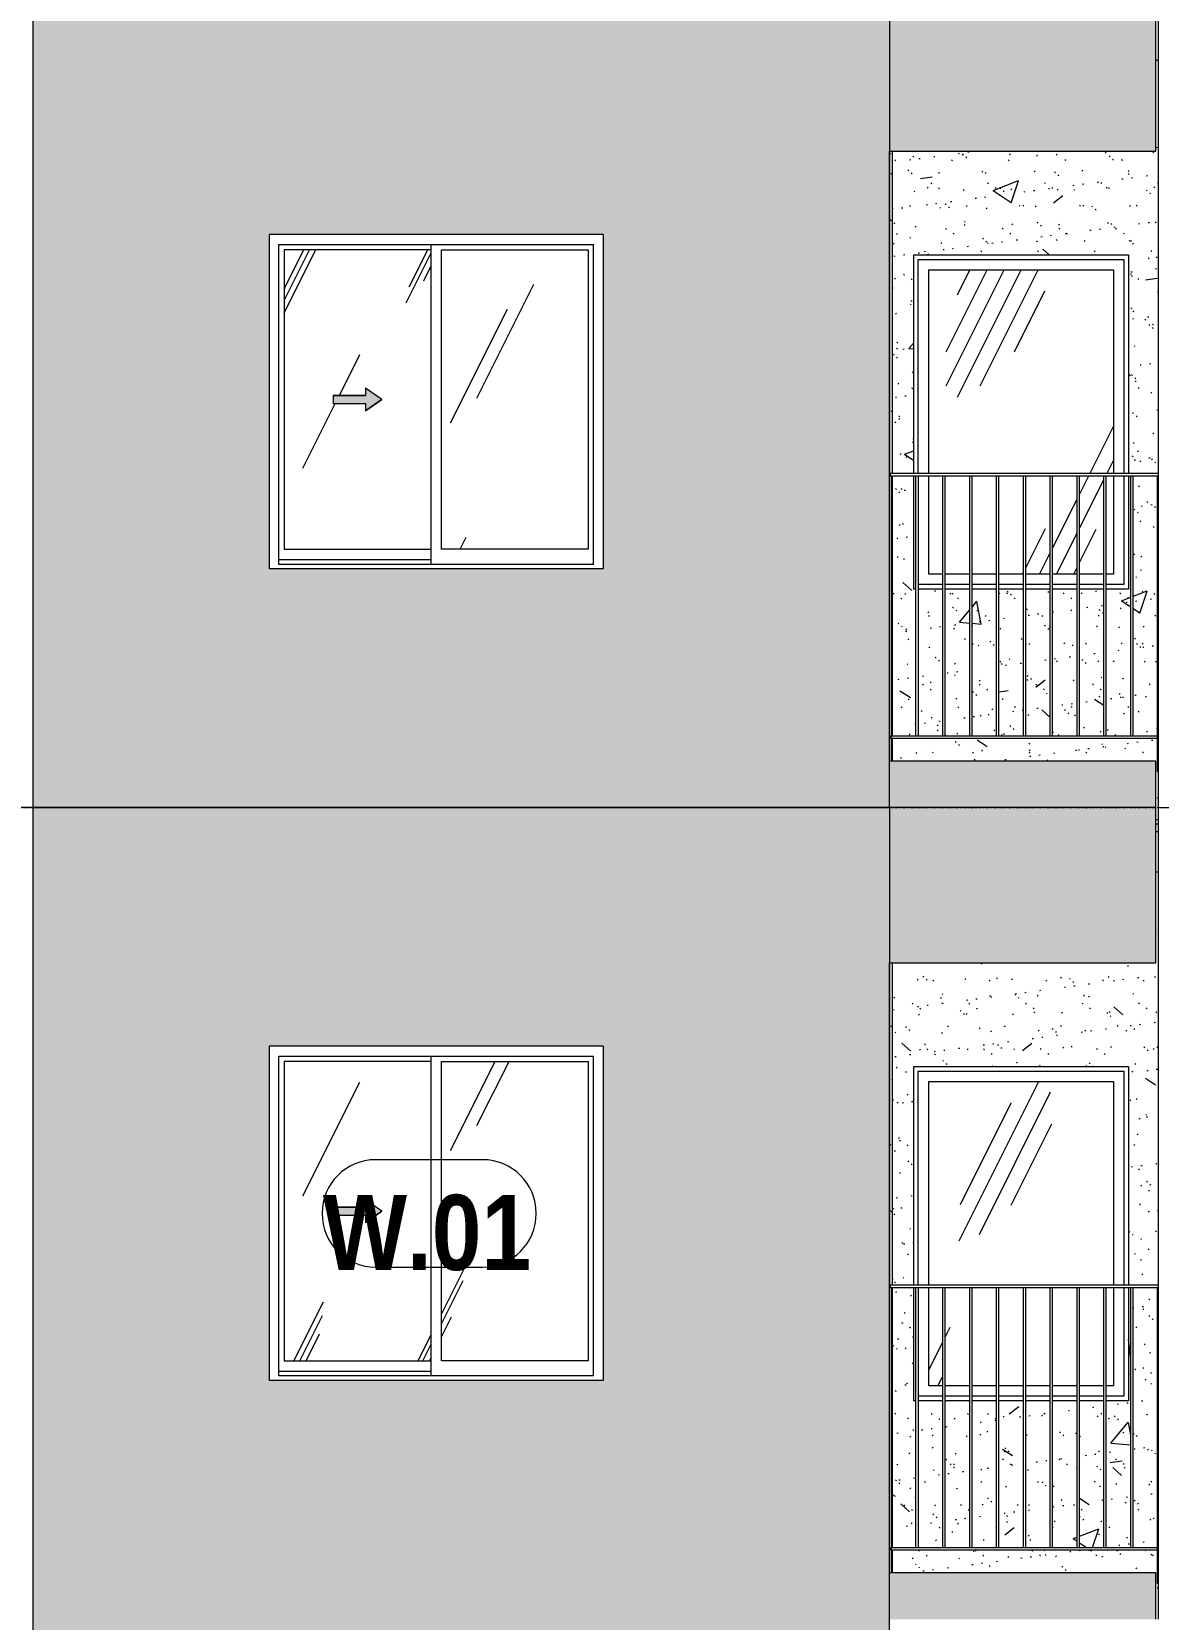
# Model space of a CAD drawing. Header units: millimetres. Extents: x 1240 to 198004, y -7796 to 35300.
# Drawn here: x 65040 to 69762, y 9000 to 15650 of the extents above; entities that cross this region are included whole.
import ezdxf

# ---------------------------------------------------------------- set-up
doc = ezdxf.new("R2010")
doc.units = ezdxf.units.MM
doc.linetypes.add('1 NÉT CALL OUT', pattern=[6, 3, -3])
doc.linetypes.add('Centre', pattern=[31.75, 6.35, -4.7625, 15.875, -4.7625])
for name, color, linetype, lineweight in [('0-1', 7, 'Continuous', 5), ('A-DETL-GENF', 92, 'Continuous', 9), ('A-DETL-GENF-2', 92, '1 NÉT CALL OUT', 9), ('A-FLOR', 192, 'Continuous', 9), ('A-FLOR-2', 7, 'Continuous', 9), ('A-FLOR-HRAL', 11, 'Continuous', 9), ('A-FLOR-HRAL-1', 253, 'Continuous', 9), ('A-FLOR-LEVL-2', 51, 'Centre', 9), ('A-GLAZ', 151, 'Continuous', 9), ('A-GLAZ-1', 7, 'Continuous', 9), ('A-GLAZ-3', 7, '1 NÉT CALL OUT', 9), ('A-GLAZ-IDEN', 152, 'Continuous', 9), ('A-WALL', 113, 'Continuous', 9), ('A-WALL-PATT-2', 9, 'Continuous', 9), ('A-WALL-PATT-4', 111, 'Continuous', 9), ('I-WALL', 2, 'Continuous', 9), ('I-WALL-1', 7, 'Continuous', 9)]:
    doc.layers.add(name, color=color, linetype=linetype, lineweight=lineweight)
doc.styles.add('Arial_B_1', font='arialbd.ttf', dxfattribs={"width": 0.85, "height": 315})
pattern_1 = [(50, (377.7, 0), (1093.104, -95.634), [114.3, -1257.3]), (355, (377.7, 0), (-211.457, 1146.341), [91.44, -1005.84]), (100.451, (468.8, -8), (881.656, 1050.7), [97.14, -1068.54]), (46.184, (377.7, 304.8), (1626.475, -252.257), [171.45, -1885.95]), (96.636, (513.3, 283.8), (1424.416, 1484.565), [145.71, -1602.81]), (351.184, (377.7, 304.8), (1424.43, 1484.55), [137.16, -1508.76]), (21, (530.1, 228.6), (909.686, -613.591), [114.3, -1257.3]), (326, (530.1, 228.6), (370.812, 1105.129), [91.44, -1005.84]), (71.451, (606, 177.5), (1280.503, 491.528), [97.14, -1068.54]), (37.5, (377.74, 0), (18.5313, 507.3303), [50.292, -943.356, 50.292, -970.788, -1009.65]), (37.5, (377.74, 0), (18.5313, 507.3303), [-2014.728, 50.292, -959.358]), (7.5, (377.74, 0), (400.9178, 601.0836), [50.292, -531.876, 50.292, -920.496, -384.81]), (7.5, (377.74, 0), (400.9178, 601.0836), [-1552.956, 50.292, -334.518]), (327.5, (37.9, 0), (813.5452, -34.3737), [50.292, -330.708, 50.292, -1138.428, -1577.34]), (327.5, (37.9, 0), (813.5452, -34.3737), [-1569.72, 50.292, -1527.048]), (317.5, (-114.5, 0), (888.7755, 152.56), [50.292, -445.008, 50.292, -739.14, -1120.14]), (317.5, (-114.5, 0), (888.7755, 152.56), [-1284.732, 50.292, -1069.848])]
pattern_2 = [(37.5, (377.74, 0), (-4.79953, 146.8239), [5.029, -110.795, 5.029, -124.511, -123.825]), (37.5, (377.74, 0), (-4.79953, 146.8239), [-245.364, 5.029, -118.796]), (7.5, (377.74, 0), (134.85743, 215.0472), [5.029, -57.455, 5.029, -99.365, -40.005]), (7.5, (377.74, 0), (134.85743, 215.0472), [-166.878, 5.029, -34.976]), (327.5, (284.02, 0), (237.29776, 0.4316), [5.029, -33.071, 5.029, -132.131, -179.07]), (327.5, (284.02, 0), (237.29776, 0.4316), [-175.26, 5.029, -174.041]), (317.5, (284.02, 0), (229.06706, 66.8792), [5.029, -14.021, 5.029, -84.887, -102.87]), (317.5, (284.02, 0), (229.06706, 66.8792), [-108.966, 5.029, -97.841])]
pattern_3 = [(63.435, (568.2, 95.2), (-766.75, 2300.242), [952.5, -571.5, 952.5, -571.5, -1211.71]), (63.435, (568.2, 95.2), (-766.75, 2300.242), [-3048, 381, -830.71]), (63.435, (520.6, 142.9), (-766.75, 2300.242), [762, -952.5, 571.5, -571.5, -1402.21]), (63.435, (520.6, 142.9), (-766.75, 2300.242), [-2857.5, 666.75, -735.46]), (63.435, (520.6, 285.8), (-766.75, 2300.242), [571.5, -1143, 381, -571.5, -1592.71]), (63.435, (520.6, 285.8), (-766.75, 2300.242), [-2667, 857.25, -735.46]), (63.435, (663.5, 142.9), (-766.75, 2300.242), [571.5, -1143, 476.25, -2068.96]), (63.435, (806.4, 285.8), (-766.75, 2300.242), [285.75, -1428.75, 190.5, -2354.71]), (63.435, (568.2, 523.9), (-766.75, 2300.242), [190.5, -1428.75, 190.5, -762, -1687.96]), (63.435, (568.2, 523.9), (-766.75, 2300.242), [-2571.75, 476.25, -1211.71]), (63.435, (1425.5, 381), (-766.75, 2300.242), [952.5, -1428.75, 1143, -754.51]), (63.435, (1425.5, 238.1), (-766.75, 2300.242), [1333.5, -952.5, 1428.75, -564.01]), (63.435, (1520.7, 285.8), (-766.75, 2300.242), [1524, -762, 1143, -830.71]), (63.435, (1663.6, 428.6), (-766.75, 2300.242), [952.5, -1333.5, 762, -1211.71]), (63.435, (1520.7, 714.4), (-766.75, 2300.242), [476.25, -1905, 571.5, -1306.96]), (63.435, (1806.5, 571.5), (-766.75, 2300.242), [381, -1905, 381, -1592.71])]
pattern_4 = [(63.435, (2168, 104.33), (-0.0014, 1524.001), [532.463, -2875.304]), (63.435, (644, 104.33), (-0.0014, 1524.001), [532.463, -2875.304]), (63.435, (2897.55, 398.8), (-0.0014, 1524.001), [532.463, -2875.304]), (63.435, (1373.55, 398.8), (-0.0014, 1524.001), [532.463, -2875.304]), (63.435, (2787.1, 294.83), (-0.0014, 1524.001), [532.463, -2875.304]), (63.435, (1263.1, 294.83), (-0.0014, 1524.001), [532.463, -2875.304]), (63.435, (2674.6, 890.1), (-0.0014, 1524.001), [258.802, -3148.965]), (63.435, (1150.6, 890.1), (-0.0014, 1524.001), [258.802, -3148.965]), (63.435, (2600.96, 797.95), (-0.0014, 1524.001), [532.463, -2875.304]), (63.435, (1076.96, 797.95), (-0.0014, 1524.001), [532.463, -2875.304]), (63.435, (2613.95, 864.1), (-0.0014, 1524.001), [532.463, -2875.304]), (63.435, (1089.95, 864.1), (-0.0014, 1524.001), [532.463, -2875.304]), (63.435, (1999.1, 573.94), (-0.0014, 1524.001), [532.463, -2875.304]), (63.435, (475.1, 573.94), (-0.0014, 1524.001), [532.463, -2875.304]), (63.435, (2012.1, 651.9), (-0.0014, 1524.001), [532.463, -2875.304]), (63.435, (488.1, 651.9), (-0.0014, 1524.001), [532.463, -2875.304]), (63.435, (2015.6, 708.1), (-0.0014, 1524.001), [532.463, -2875.304]), (63.435, (491.6, 708.1), (-0.0014, 1524.001), [532.463, -2875.304])]

# ---------------------------------------------------------------- blocks, each defined once
blk = doc.blocks.new('NCV_TKTC_KET CAU_rvt-1-TKCS_MẶT ĐỨNG NỘI KHU 1')
at = {"layer": 'A-FLOR-2'}
for p, q in [((69761.9, 15530), (69751.9, 15530)), ((69751.9, 12300), (69761.9, 12300)), ((69761.9, 12130), (69751.9, 12130))]:
    blk.add_line(p, q, dxfattribs=at)
blk = doc.blocks.new('M_Fixed - 900 x 1400-V153-TKCS_MẶT ĐỨNG NỘI KHU 1')
at = {"layer": 'A-GLAZ'}
h = blk.add_hatch(dxfattribs=at)
h.set_pattern_fill('FP_20', color=256, style=0, pattern_type=2)
h.set_pattern_definition(pattern_3)
h.paths.add_polyline_path([(69574, 13378), (69574, 13790), (69544, 13790), (69544, 13378)])
h.paths.add_polyline_path([(68981.5, 13378), (69084, 13378), (69084, 13790), (68981.5, 13790), (68981.5, 13559.5)])
h.paths.add_polyline_path([(69094, 13378), (69196.5, 13378), (69196.5, 13790), (69094, 13790), (69094, 13672)])
h.paths.add_polyline_path([(69206.5, 13378), (69309, 13378), (69309, 13790), (69206.5, 13790), (69206.5, 13745.5)])
h.paths.add_polyline_path([(68859, 13378), (68859, 13790), (68800, 13790), (68800, 13378)])
h.paths.add_polyline_path([(69319, 13378), (69421.5, 13378), (69421.5, 13790), (69319, 13790), (69319, 13633)])
h.paths.add_polyline_path([(69431.5, 13378), (69534, 13378), (69534, 13790), (69431.5, 13790), (69431.5, 13520.5)])
h.paths.add_polyline_path([(68971.5, 13378), (68971.5, 13790), (68869, 13790), (68869, 13378)])
h.paths.add_polyline_path([(69152, 13800), (69574, 13800.9), (69574, 14652), (68800, 14652), (68800, 13800)])
at = {"layer": 'A-GLAZ-1'}
for p, q in [((68756, 14696), (69618, 14696)), ((68756, 13800.9), (68756, 14696)), ((68800, 14652), (69574, 14652)), ((68800, 13800.9), (68800, 14652)), ((69574, 14652), (69574, 13800.9)), ((69618, 14696), (69618, 13800.9)), ((68800, 13378), (68800, 13790)), ((69574, 13790), (69574, 13378)), ((69618, 13790), (69618, 13334)), ((68859, 13378), (68800, 13378)), ((68971.5, 13378), (68869, 13378)), ((69084, 13378), (68981.5, 13378)), ((69196.5, 13378), (69094, 13378)), ((69309, 13378), (69206.5, 13378)), ((69421.5, 13378), (69319, 13378)), ((69534, 13378), (69431.5, 13378)), ((69574, 13378), (69544, 13378)), ((68859, 13334), (68756.5, 13334)), ((68971.5, 13334), (68869, 13334)), ((69084, 13334), (68981.5, 13334)), ((69196.5, 13334), (69094, 13334)), ((69309, 13334), (69206.5, 13334)), ((69421.5, 13334), (69319, 13334)), ((69534, 13334), (69431.5, 13334)), ((69618, 13334), (69544, 13334))]:
    blk.add_line(p, q, dxfattribs=at)
blk = doc.blocks.new('Railing - 10mm-901206-TKCS_MẶT ĐỨNG NỘI KHU 1')
at = {"layer": 'A-FLOR-HRAL-1'}
for p, q in [((68746.5, 5900), (68746.5, 6990)), ((68756.5, 5900), (68756.5, 6990))]:
    blk.add_line(p, q, dxfattribs=at)
blk = doc.blocks.new('Railing - 50 x 10mm-901205-TKCS_MẶT ĐỨNG NỘI KHU 1')
at = {"layer": 'A-FLOR-HRAL-1'}
for p in [(68634.9, 6990), (68644, 5794)]:
    blk.add_line(p, (68644, 6990), dxfattribs=at)
blk = doc.blocks.new('Railing - 50 x 10mm-V10-TKCS_MẶT ĐỨNG NỘI KHU 1')
at = {"layer": 'A-FLOR-HRAL-1'}
for p, q in [((69759, 6990), (69761.9, 6990)), ((69759, 5750), (69759, 6990)), ((69761.9, 5750), (69759, 5750))]:
    blk.add_line(p, q, dxfattribs=at)
blk = doc.blocks.new('Railing - Railing-V155-TKCS_MẶT ĐỨNG NỘI KHU 1')
at = {"layer": 'A-FLOR-HRAL-1'}
for p, q in [((68639, 12690), (68639, 12700)), ((68639, 12700), (69761.9, 12700)), ((69761.9, 12690), (68639, 12690))]:
    blk.add_line(p, q, dxfattribs=at)
for name, p in [('Railing - 50 x 10mm-901205-TKCS_MẶT ĐỨNG NỘI KHU 1', (0, 6800)), ('Railing - 10mm-901206-TKCS_MẶT ĐỨNG NỘI KHU 1', (0, 6800)), ('Railing - 10mm-901206-TKCS_MẶT ĐỨNG NỘI KHU 1', (112.5, 6800)), ('Railing - 10mm-901206-TKCS_MẶT ĐỨNG NỘI KHU 1', (225, 6800)), ('Railing - 10mm-901206-TKCS_MẶT ĐỨNG NỘI KHU 1', (337.5, 6800)), ('Railing - 10mm-901206-TKCS_MẶT ĐỨNG NỘI KHU 1', (450, 6800)), ('Railing - 10mm-901206-TKCS_MẶT ĐỨNG NỘI KHU 1', (562.5, 6800)), ('Railing - 10mm-901206-TKCS_MẶT ĐỨNG NỘI KHU 1', (675, 6800)), ('Railing - 10mm-901206-TKCS_MẶT ĐỨNG NỘI KHU 1', (787.5, 6800)), ('Railing - 10mm-901206-TKCS_MẶT ĐỨNG NỘI KHU 1', (900, 6800)), ('Railing - 50 x 10mm-V10-TKCS_MẶT ĐỨNG NỘI KHU 1', (0, 6800))]:
    blk.add_blockref(name, p)
blk = doc.blocks.new('Top Rail Type - Top Rail_Internal_-883274-TKCS_MẶT ĐỨNG NỘI KHU 1')
at = {"layer": 'A-FLOR-HRAL-1'}
for p, q in [((68639, 6990), (68639, 7000)), ((69761.9, 7000), (68639, 7000)), ((68639, 6990), (69761.9, 6990))]:
    blk.add_line(p, q, dxfattribs=at)
blk = doc.blocks.new('NCV_TKTC_TANG 3 - 4_rvt-1-TKCS_MẶT ĐỨNG NỘI KHU 1')
at = {"layer": 'A-WALL-PATT-2'}
h = blk.add_hatch(dxfattribs=at)
h.set_pattern_fill('FP_5', color=256, style=0, pattern_type=2)
h.set_pattern_definition(pattern_1)
h.paths.add_polyline_path([(69761.9, 12350), (69761.9, 12550), (69759, 12550), (69759, 12690), (68646.9, 12690), (68646.9, 12594), (69751.9, 12594), (69751.9, 12350)])
h.paths.add_polyline_path([(69309, 12700), (69309, 13315), (69206.5, 13315), (69206.5, 12700)])
h.paths.add_polyline_path([(69196.5, 12700), (69196.5, 13315), (69094, 13315), (69094, 12700)])
h.paths.add_polyline_path([(69084, 12700), (69084, 13315), (68981.5, 13315), (68981.5, 12700)])
h.paths.add_polyline_path([(69319, 12700), (69421.5, 12700), (69421.5, 13315), (69319, 13315), (69319, 12799.7)])
h.paths.add_polyline_path([(69663.4, 12700), (69759, 12700), (69759, 13790), (69656.5, 13790), (69656.5, 12700)])
h.paths.add_polyline_path([(68971.5, 12700), (68971.5, 13315), (68869, 13315), (68869, 12700)])
h.paths.add_polyline_path([(68859, 12700), (68859, 13315), (68756.5, 13315), (68756.5, 12700)])
h.paths.add_polyline_path([(68746.5, 12700), (68746.5, 13315), (68737, 13315), (68737, 13790), (68646.9, 13790), (68646.9, 12700)])
h.paths.add_polyline_path([(69431.5, 12700), (69534, 12700), (69534, 13315), (69431.5, 13315), (69431.5, 12700.1)])
h.paths.add_polyline_path([(69646.5, 12700), (69646.5, 13790), (69637, 13790), (69637, 13315), (69544, 13315), (69544, 12700)])
h.paths.add_polyline_path([(68634.9, 13790), (68636.9, 13790), (68636.9, 15150), (68634.9, 15150), (68634.9, 13800.9)])
h.paths.add_polyline_path([(69677.3, 13800), (69761.9, 13800.9), (69761.9, 15530), (69751.9, 15530), (69751.9, 15150), (68646.9, 15150), (68646.9, 13800), (68737, 13800.9), (68737, 14715), (69637, 14715), (69637, 13800), (69663.4, 13800)])
h = blk.add_hatch(dxfattribs=at)
h.set_pattern_fill('FP_4', color=256, style=0, pattern_type=2)
h.set_pattern_definition(pattern_2)
h.paths.add_polyline_path([(69761.9, 12350), (69761.9, 12550), (69759, 12550), (69759, 12690), (68646.9, 12690), (68646.9, 12594), (69751.9, 12594), (69751.9, 12350)])
h.paths.add_polyline_path([(69309, 12700), (69309, 13315), (69206.5, 13315), (69206.5, 12700)])
h.paths.add_polyline_path([(69196.5, 12700), (69196.5, 13315), (69094, 13315), (69094, 12700)])
h.paths.add_polyline_path([(69084, 12700), (69084, 13315), (68981.5, 13315), (68981.5, 12700)])
h.paths.add_polyline_path([(69319, 12700), (69421.5, 12700), (69421.5, 13315), (69319, 13315), (69319, 12799.7)])
h.paths.add_polyline_path([(69663.4, 12700), (69759, 12700), (69759, 13790), (69656.5, 13790), (69656.5, 12700)])
h.paths.add_polyline_path([(68971.5, 12700), (68971.5, 13315), (68869, 13315), (68869, 12700)])
h.paths.add_polyline_path([(68859, 12700), (68859, 13315), (68756.5, 13315), (68756.5, 12700)])
h.paths.add_polyline_path([(68746.5, 12700), (68746.5, 13315), (68737, 13315), (68737, 13790), (68646.9, 13790), (68646.9, 12700)])
h.paths.add_polyline_path([(69431.5, 12700), (69534, 12700), (69534, 13315), (69431.5, 13315), (69431.5, 12700.1)])
h.paths.add_polyline_path([(69646.5, 12700), (69646.5, 13790), (69637, 13790), (69637, 13315), (69544, 13315), (69544, 12700)])
h.paths.add_polyline_path([(68634.9, 13790), (68636.9, 13790), (68636.9, 15150), (68634.9, 15150), (68634.9, 13800.9)])
h.paths.add_polyline_path([(69677.3, 13800), (69761.9, 13800.9), (69761.9, 15530), (69751.9, 15530), (69751.9, 15150), (68646.9, 15150), (68646.9, 13800), (68737, 13800.9), (68737, 14715), (69637, 14715), (69637, 13800), (69663.4, 13800)])
h = blk.add_hatch(dxfattribs=at)
h.set_pattern_fill('FP_5', color=256, style=0, pattern_type=2)
h.set_pattern_definition(pattern_1)
h.paths.add_polyline_path([(68644, 12594), (68646.9, 12594), (68646.5, 12690), (68644, 12690)])
h.paths.add_polyline_path([(68644, 12700), (68646.9, 12700), (68646.9, 13790), (68644, 13790), (68644, 13449.7)])
h.paths.add_polyline_path([(68639, 13790), (68639, 13800), (68646.9, 13800.9), (68646.9, 15150), (68636.9, 15150), (68636.9, 13790)])
h = blk.add_hatch(dxfattribs=at)
h.set_pattern_fill('FP_4', color=256, style=0, pattern_type=2)
h.set_pattern_definition(pattern_2)
h.paths.add_polyline_path([(68644, 12594), (68646.9, 12594), (68646.5, 12690), (68644, 12690)])
h.paths.add_polyline_path([(68644, 12700), (68646.9, 12700), (68646.9, 13790), (68644, 13790), (68644, 13449.7)])
h.paths.add_polyline_path([(68639, 13790), (68639, 13800), (68646.9, 13800.9), (68646.9, 15150), (68636.9, 15150), (68636.9, 13790)])
at = {"layer": 'I-WALL-1'}
for p, q in [((68636.9, 13790), (68636.9, 15150)), ((68646.9, 15150), (68646.9, 13800.9)), ((68737, 13800.9), (68737, 14715)), ((68737, 14715), (69637, 14715)), ((69637, 14715), (69637, 13800.9)), ((68646.9, 13790), (68646.9, 12700)), ((68737, 13315), (68737, 13790)), ((69637, 13790), (69637, 13315)), ((68746.5, 13315), (68737, 13315)), ((68859, 13315), (68756.5, 13315)), ((68971.5, 13315), (68869, 13315)), ((69084, 13315), (68981.5, 13315)), ((69196.5, 13315), (69094, 13315)), ((69309, 13315), (69206.5, 13315)), ((69421.5, 13315), (69319, 13315)), ((69534, 13315), (69431.5, 13315)), ((69637, 13315), (69544, 13315)), ((68646.9, 12690), (68646.9, 12594)), ((69751.9, 12350), (69761.9, 12350))]:
    blk.add_line(p, q, dxfattribs=at)
at = {"layer": 'A-FLOR-HRAL'}
for name, p in [('Railing - Railing-V155-TKCS_MẶT ĐỨNG NỘI KHU 1', (0, 0)), ('Top Rail Type - Top Rail_Internal_-883274-TKCS_MẶT ĐỨNG NỘI KHU 1', (0, 6800))]:
    blk.add_blockref(name, p, dxfattribs=at)
at = {"layer": 'A-GLAZ'}
blk.add_blockref('M_Fixed - 900 x 1400-V153-TKCS_MẶT ĐỨNG NỘI KHU 1', (0, 0), dxfattribs=at)
blk = doc.blocks.new('M_Fixed - 900 x 1400-V197-TKCS_MẶT ĐỨNG NỘI KHU 1')
at = {"layer": 'A-GLAZ'}
h = blk.add_hatch(dxfattribs=at)
h.set_pattern_fill('FP_20', color=256, style=0, pattern_type=2)
h.set_pattern_definition(pattern_3)
h.paths.add_polyline_path([(68859, 9978), (68859, 10390), (68800, 10390), (68800, 9978)])
h.paths.add_polyline_path([(68869, 9978), (68971.5, 9978), (68971.5, 10390), (68869, 10390), (68869, 10028.3)])
h.paths.add_polyline_path([(68981.5, 9978), (69084, 9978), (69084, 10390), (68981.5, 10390), (68981.5, 10028.3)])
h.paths.add_polyline_path([(69196.5, 9978), (69196.5, 10390), (69094, 10390), (69094, 9978)])
h.paths.add_polyline_path([(69206.5, 9978), (69309, 9978), (69309, 10390), (69206.5, 10390), (69206.5, 10028.3)])
h.paths.add_polyline_path([(69319, 9978), (69421.5, 9978), (69421.5, 10390), (69319, 10390), (69319, 10028.3)])
h.paths.add_polyline_path([(69431.5, 9978), (69534, 9978), (69534, 10390), (69431.5, 10390), (69431.5, 10028.3)])
h.paths.add_polyline_path([(69544, 9978), (69574, 9978), (69574, 10390), (69544, 10390), (69544, 10008)])
h.paths.add_polyline_path([(69222, 10400), (69574, 10400), (69574, 11252), (68800, 11252), (68800, 10400)])
at = {"layer": 'A-GLAZ-1'}
for p, q in [((68756, 11296), (69618, 11296)), ((68756, 10400), (68756, 11296)), ((68800, 11252), (69574, 11252)), ((68800, 10400), (68800, 11252)), ((69574, 11252), (69574, 10400)), ((69618, 11296), (69618, 10400)), ((68800, 9978), (68800, 10390)), ((69574, 10390), (69574, 9978)), ((69618, 10390), (69618, 9934)), ((68859, 9978), (68800, 9978)), ((68971.5, 9978), (68869, 9978)), ((69084, 9978), (68981.5, 9978)), ((69196.5, 9978), (69094, 9978)), ((69309, 9978), (69206.5, 9978)), ((69421.5, 9978), (69319, 9978)), ((69534, 9978), (69431.5, 9978)), ((69574, 9978), (69544, 9978)), ((68859, 9934), (68756.5, 9934)), ((68971.5, 9934), (68869, 9934)), ((69084, 9934), (68981.5, 9934)), ((69196.5, 9934), (69094, 9934)), ((69309, 9934), (69206.5, 9934)), ((69421.5, 9934), (69319, 9934)), ((69534, 9934), (69431.5, 9934)), ((69618, 9934), (69544, 9934))]:
    blk.add_line(p, q, dxfattribs=at)
blk = doc.blocks.new('NCV_TKTC_TANG 3 - 4_rvt-2-TKCS_MẶT ĐỨNG NỘI KHU 1')
at = {"layer": 'A-WALL-PATT-2'}
h = blk.add_hatch(dxfattribs=at)
h.set_pattern_fill('FP_5', color=256, style=0, pattern_type=2)
h.set_pattern_definition(pattern_1)
h.paths.add_polyline_path([(69751.9, 8950), (69761.9, 8950), (69761.9, 9150), (69759, 9150), (69759, 9290), (68646.9, 9290), (68646.9, 9194), (69751.9, 9194), (69751.9, 8990)])
h.paths.add_polyline_path([(69431.6, 9300), (69534, 9300), (69534, 9915), (69431.5, 9915), (69431.5, 9300)])
h.paths.add_polyline_path([(69309, 9300), (69309, 9915), (69206.5, 9915), (69206.5, 9300)])
h.paths.add_polyline_path([(68994.8, 9300), (69084, 9300), (69084, 9915), (68981.5, 9915), (68981.5, 9300)])
h.paths.add_polyline_path([(69421.5, 9300), (69421.5, 9915), (69319, 9915), (69319, 9300)])
h.paths.add_polyline_path([(69656.5, 9300), (69759, 9300), (69759, 10390), (69656.5, 10390), (69656.5, 9815.8)])
h.paths.add_polyline_path([(68971.5, 9300), (68971.5, 9915), (68869, 9915), (68869, 9300)])
h.paths.add_polyline_path([(69094, 9300), (69196.5, 9300), (69196.5, 9915), (69094, 9915), (69094, 9598.9)])
h.paths.add_polyline_path([(69646.5, 9300), (69646.5, 10390), (69637, 10390), (69637, 9915), (69544, 9915), (69544, 9300)])
h.paths.add_polyline_path([(68859, 9300), (68859, 9915), (68756.5, 9915), (68756.5, 9300)])
h.paths.add_polyline_path([(68746.5, 9300), (68746.5, 9915), (68737, 9915), (68737, 10390), (68646.9, 10390), (68646.9, 9300)])
h.paths.add_polyline_path([(68634.9, 10390), (68636.9, 10390), (68636.9, 11750), (68634.9, 11750), (68634.9, 11285.9)])
h.paths.add_polyline_path([(68737, 10400), (68737, 11315), (69637, 11315), (69637, 10400), (69761.9, 10400), (69761.9, 12130), (69751.9, 12130), (69751.9, 11750), (68646.9, 11750), (68646.9, 10400)])
h = blk.add_hatch(dxfattribs=at)
h.set_pattern_fill('FP_4', color=256, style=0, pattern_type=2)
h.set_pattern_definition(pattern_2)
h.paths.add_polyline_path([(69751.9, 8950), (69761.9, 8950), (69761.9, 9150), (69759, 9150), (69759, 9290), (68646.9, 9290), (68646.9, 9194), (69751.9, 9194), (69751.9, 8990)])
h.paths.add_polyline_path([(69431.6, 9300), (69534, 9300), (69534, 9915), (69431.5, 9915), (69431.5, 9300)])
h.paths.add_polyline_path([(69309, 9300), (69309, 9915), (69206.5, 9915), (69206.5, 9300)])
h.paths.add_polyline_path([(68994.8, 9300), (69084, 9300), (69084, 9915), (68981.5, 9915), (68981.5, 9300)])
h.paths.add_polyline_path([(69421.5, 9300), (69421.5, 9915), (69319, 9915), (69319, 9300)])
h.paths.add_polyline_path([(69656.5, 9300), (69759, 9300), (69759, 10390), (69656.5, 10390), (69656.5, 9815.8)])
h.paths.add_polyline_path([(68971.5, 9300), (68971.5, 9915), (68869, 9915), (68869, 9300)])
h.paths.add_polyline_path([(69094, 9300), (69196.5, 9300), (69196.5, 9915), (69094, 9915), (69094, 9598.9)])
h.paths.add_polyline_path([(69646.5, 9300), (69646.5, 10390), (69637, 10390), (69637, 9915), (69544, 9915), (69544, 9300)])
h.paths.add_polyline_path([(68859, 9300), (68859, 9915), (68756.5, 9915), (68756.5, 9300)])
h.paths.add_polyline_path([(68746.5, 9300), (68746.5, 9915), (68737, 9915), (68737, 10390), (68646.9, 10390), (68646.9, 9300)])
h.paths.add_polyline_path([(68634.9, 10390), (68636.9, 10390), (68636.9, 11750), (68634.9, 11750), (68634.9, 11285.9)])
h.paths.add_polyline_path([(68737, 10400), (68737, 11315), (69637, 11315), (69637, 10400), (69761.9, 10400), (69761.9, 12130), (69751.9, 12130), (69751.9, 11750), (68646.9, 11750), (68646.9, 10400)])
h = blk.add_hatch(dxfattribs=at)
h.set_pattern_fill('FP_5', color=256, style=0, pattern_type=2)
h.set_pattern_definition(pattern_1)
h.paths.add_polyline_path([(68644, 9194), (68646.9, 9194), (68646.5, 9290), (68644, 9290)])
h.paths.add_polyline_path([(68644, 9300), (68646.9, 9300), (68646.9, 10390), (68644, 10390), (68644, 10028.3)])
h.paths.add_polyline_path([(68636.9, 10390), (68639, 10390), (68639, 10400), (68646.9, 10400), (68646.9, 11750), (68636.9, 11750), (68636.9, 11285.9)])
h = blk.add_hatch(dxfattribs=at)
h.set_pattern_fill('FP_4', color=256, style=0, pattern_type=2)
h.set_pattern_definition(pattern_2)
h.paths.add_polyline_path([(68644, 9194), (68646.9, 9194), (68646.5, 9290), (68644, 9290)])
h.paths.add_polyline_path([(68644, 9300), (68646.9, 9300), (68646.9, 10390), (68644, 10390), (68644, 10028.3)])
h.paths.add_polyline_path([(68636.9, 10390), (68639, 10390), (68639, 10400), (68646.9, 10400), (68646.9, 11750), (68636.9, 11750), (68636.9, 11285.9)])
at = {"layer": 'I-WALL-1'}
for p, q in [((68636.9, 10390), (68636.9, 11750)), ((68646.9, 11750), (68646.9, 10400)), ((68737, 10400), (68737, 11315)), ((68737, 11315), (69637, 11315)), ((69637, 11315), (69637, 10400)), ((68646.9, 10390), (68646.9, 9300)), ((68737, 9915), (68737, 10390)), ((69637, 10390), (69637, 9915)), ((68746.5, 9915), (68737, 9915)), ((68859, 9915), (68756.5, 9915)), ((68971.5, 9915), (68869, 9915)), ((69084, 9915), (68981.5, 9915)), ((69196.5, 9915), (69094, 9915)), ((69309, 9915), (69206.5, 9915)), ((69421.5, 9915), (69319, 9915)), ((69534, 9915), (69431.5, 9915)), ((69637, 9915), (69544, 9915)), ((68646.9, 9290), (68646.9, 9194))]:
    blk.add_line(p, q, dxfattribs=at)
at = {"layer": 'A-FLOR-HRAL'}
for name, p in [('Railing - Railing-V155-TKCS_MẶT ĐỨNG NỘI KHU 1', (0, -3400)), ('Top Rail Type - Top Rail_Internal_-883274-TKCS_MẶT ĐỨNG NỘI KHU 1', (0, 3400))]:
    blk.add_blockref(name, p, dxfattribs=at)
at = {"layer": 'A-GLAZ'}
blk.add_blockref('M_Fixed - 900 x 1400-V197-TKCS_MẶT ĐỨNG NỘI KHU 1', (0, 0), dxfattribs=at)
blk = doc.blocks.new('1_FAMILY RVT - W01-WxH 1400x1400xmm-V4-TKCS_MẶT ĐỨNG NỘI KHU 1')
at = {"layer": 'A-DETL-GENF-2'}
blk.add_hatch(color=256, dxfattribs=at).paths.add_polyline_path([(66439.8, 10662.1), (66507.5, 10709.5), (66439.8, 10757), (66439.8, 10726.5), (66304.3, 10726.5), (66304.3, 10692.6), (66439.8, 10692.6)])
at = {"layer": 'A-GLAZ'}
h = blk.add_hatch(dxfattribs=at)
h.set_pattern_fill('FP_2', color=256, style=0, pattern_type=2)
h.set_pattern_definition(pattern_4)
h.paths.add_polyline_path([(66713.1, 10082.6), (66713.1, 11336.5), (66098.8, 11336.5), (66098.8, 10082.6)])
h.paths.add_polyline_path([(66439.8, 10662.1), (66439.8, 10692.6), (66304.3, 10692.6), (66304.3, 10726.5), (66439.8, 10726.5), (66439.8, 10757), (66507.5, 10709.5), (66483.4, 10692.6)])
h = blk.add_hatch(dxfattribs=at)
h.set_pattern_fill('FP_2', color=256, style=0, pattern_type=2)
h.set_pattern_definition(pattern_4)
h.paths.add_polyline_path([(66757.5, 10082.6), (67371.8, 10082.6), (67371.8, 11336.5), (66757.5, 11336.5), (66757.5, 10960.1)])
at = {"layer": 'A-DETL-GENF'}
for p, q in [((66304.3, 10726.5), (66304.3, 10692.6)), ((66304.3, 10726.5), (66439.8, 10726.5)), ((66439.8, 10726.5), (66304.3, 10726.5)), ((66304.3, 10726.5), (66304.3, 10692.6)), ((66439.8, 10757), (66439.8, 10726.5)), ((66507.5, 10709.5), (66439.8, 10757)), ((66507.5, 10709.5), (66439.8, 10757)), ((66439.8, 10757), (66439.8, 10726.5)), ((66507.5, 10709.5), (66439.8, 10662.1)), ((66439.8, 10662.1), (66507.5, 10709.5)), ((66304.3, 10692.6), (66439.8, 10692.6)), ((66304.3, 10692.6), (66439.8, 10692.6)), ((66439.8, 10692.6), (66439.8, 10662.1)), ((66439.8, 10692.6), (66439.8, 10662.1))]:
    blk.add_line(p, q, dxfattribs=at)
at = {"layer": 'A-GLAZ'}
for p, q in [((67435.3, 11400), (66035.3, 11400)), ((66035.3, 11400), (66035.3, 10000)), ((67435.3, 11400), (67435.3, 10000)), ((66076.2, 11359.1), (67394.4, 11359.1)), ((66076.2, 10019), (66076.2, 11359.1)), ((66098.8, 11336.5), (66098.8, 10082.6)), ((66713.1, 11336.5), (66098.8, 11336.5)), ((66713.1, 11359.1), (66713.1, 10019)), ((66757.5, 10082.6), (66757.5, 11336.5)), ((66757.5, 11336.5), (67371.8, 11336.5)), ((67371.8, 11336.5), (67371.8, 10082.6)), ((67394.4, 10019), (67394.4, 11359.1)), ((66098.8, 10082.6), (66713.1, 10082.6)), ((67371.8, 10082.6), (66757.5, 10082.6)), ((67435.3, 10000), (66035.3, 10000)), ((66713.1, 10038.1), (66076.2, 10038.1)), ((66713.1, 10038.1), (66076.2, 10038.1)), ((67394.4, 10019), (66076.2, 10019))]:
    blk.add_line(p, q, dxfattribs=at)
blk = doc.blocks.new('1_FAMILY RVT - W01-WxH 1400x1400xmm-V202-TKCS_MẶT ĐỨNG NỘI KHU 1')
at = {"layer": 'A-DETL-GENF-2'}
blk.add_hatch(color=256, dxfattribs=at).paths.add_polyline_path([(66439.8, 14062.1), (66507.5, 14109.5), (66439.8, 14157), (66439.8, 14126.5), (66304.3, 14126.5), (66304.3, 14092.6), (66439.8, 14092.6)])
at = {"layer": 'A-GLAZ'}
h = blk.add_hatch(dxfattribs=at)
h.set_pattern_fill('FP_2', color=256, style=0, pattern_type=2)
h.set_pattern_definition(pattern_4)
h.paths.add_polyline_path([(66713.1, 13482.6), (66713.1, 14736.5), (66098.8, 14736.5), (66098.8, 13482.6)])
h.paths.add_polyline_path([(66439.8, 14062.1), (66439.8, 14092.6), (66304.3, 14092.6), (66304.3, 14126.5), (66439.8, 14126.5), (66439.8, 14157), (66507.5, 14109.5), (66483.4, 14092.6)])
h = blk.add_hatch(dxfattribs=at)
h.set_pattern_fill('FP_2', color=256, style=0, pattern_type=2)
h.set_pattern_definition(pattern_4)
h.paths.add_polyline_path([(67080.1, 13482.6), (67371.8, 13482.6), (67371.8, 14736.5), (66757.5, 14736.5), (66757.5, 13482.6)])
at = {"layer": 'A-DETL-GENF'}
for p, q in [((66304.3, 14126.5), (66304.3, 14092.6)), ((66304.3, 14126.5), (66439.8, 14126.5)), ((66439.8, 14126.5), (66304.3, 14126.5)), ((66304.3, 14126.5), (66304.3, 14092.6)), ((66439.8, 14157), (66439.8, 14126.5)), ((66507.5, 14109.5), (66439.8, 14157)), ((66507.5, 14109.5), (66439.8, 14157)), ((66439.8, 14157), (66439.8, 14126.5)), ((66507.5, 14109.5), (66439.8, 14062.1)), ((66439.8, 14062.1), (66507.5, 14109.5)), ((66304.3, 14092.6), (66439.8, 14092.6)), ((66304.3, 14092.6), (66439.8, 14092.6)), ((66439.8, 14092.6), (66439.8, 14062.1)), ((66439.8, 14092.6), (66439.8, 14062.1))]:
    blk.add_line(p, q, dxfattribs=at)
at = {"layer": 'A-GLAZ'}
for p, q in [((67435.3, 14800), (66035.3, 14800)), ((66035.3, 14800), (66035.3, 13400)), ((67435.3, 14800), (67435.3, 13400)), ((66076.2, 14759.1), (67394.4, 14759.1)), ((66076.2, 13419), (66076.2, 14759.1)), ((66098.8, 14736.5), (66098.8, 13482.6)), ((66713.1, 14736.5), (66098.8, 14736.5)), ((66713.1, 14759.1), (66713.1, 13419)), ((66757.5, 13482.6), (66757.5, 14736.5)), ((66757.5, 14736.5), (67371.8, 14736.5)), ((67371.8, 14736.5), (67371.8, 13482.6)), ((67394.4, 13419), (67394.4, 14759.1)), ((66713.1, 13438.1), (66076.2, 13438.1)), ((66713.1, 13438.1), (66076.2, 13438.1)), ((66098.8, 13482.6), (66713.1, 13482.6)), ((67371.8, 13482.6), (66757.5, 13482.6)), ((67435.3, 13400), (66035.3, 13400)), ((67394.4, 13419), (66076.2, 13419))]:
    blk.add_line(p, q, dxfattribs=at)
blk = doc.blocks.new('SSA-WINDOW TAG - 10-2062020-TKCS_MẶT ĐỨNG NỘI KHU 1')
at = {"layer": 'A-GLAZ-IDEN'}
for p, q in [((22610.6, 7667.3), (22163, 7667.3)), ((22163, 7217.3), (22610.6, 7217.3))]:
    blk.add_line(p, q, dxfattribs=at)
for centre, start, end in [((22163, 7442.3), 90, 270), ((22610.6, 7442.3), 270, 90)]:
    blk.add_arc(centre, 225, start, end, dxfattribs=at)

msp = doc.modelspace()

# ---------------------------------------------------------------- hatches: boundary and pattern name
at = {"layer": 'A-WALL-PATT-4'}
h = msp.add_hatch(color=256, dxfattribs=at)
h.paths.add_polyline_path([(67435.3, 12400), (68634.9, 12400), (68634.9, 15800), (65045.3, 15800), (65045.3, 12400), (67394.4, 12400)])
h.paths.add_polyline_path([(66076.2, 13400), (66035.3, 13400), (66035.3, 14800), (67435.3, 14800), (67435.3, 13400), (67080.1, 13400)])
for points in [[(68634.9, 15150), (69751.9, 15150), (69751.9, 15800), (68634.9, 15800)], [(69751.9, 12400), (69751.9, 12594), (68634.9, 12594), (68634.9, 12400), (69663.4, 12400)], [(68634.9, 11750), (69751.9, 11750), (69751.9, 12400), (68634.9, 12400)], [(68634.9, 9000), (69751.9, 9000), (69751.9, 9194), (68634.9, 9194)]]:
    msp.add_hatch(color=256, dxfattribs=at).paths.add_polyline_path(points)
h = msp.add_hatch(color=256, dxfattribs=at)
h.paths.add_polyline_path([(65045.3, 9000), (68634.9, 9000), (68634.9, 12400), (65045.3, 12400), (65045.3, 9200)])
h.paths.add_polyline_path([(67394.4, 10000), (66035.3, 10000), (66035.3, 11400), (67435.3, 11400), (67435.3, 10000)])
h = msp.add_hatch(color=256, dxfattribs=at)
h.paths.add_polyline_path([(67080.1, 5700), (68634.9, 5700), (68634.9, 9000), (65045.3, 9000), (65045.3, 5700), (65788.4, 5700)])
h.paths.add_polyline_path([(66035.3, 6600), (66035.3, 8000), (67435.3, 8000), (67435.3, 6600), (66076.2, 6600)])

# ---------------------------------------------------------------- linework, layer by layer
at = {"layer": 'A-FLOR'}
msp.add_line((69761.9, 12330), (69751.9, 12330), dxfattribs=at)
at = {"layer": 'A-FLOR-LEVL-2'}
msp.add_line((1240.2, 12400), (91585, 12400), dxfattribs=at)
at = {"layer": 'A-WALL'}
for p, q in [((65045.3, 29400), (65045.3, 5600)), ((69761.9, 15800), (69761.9, 9000)), ((68634.9, 12400), (68634.9, 15150)), ((68634.9, 12400), (61501.9, 12400)), ((65045.3, 12400), (68634.9, 12400)), ((69761.9, 12400), (76546.9, 12400)), ((68634.9, 5700), (68634.9, 11750))]:
    msp.add_line(p, q, dxfattribs=at)
at = {"layer": 'I-WALL'}
for p, q in [((68634.9, 15994), (68634.9, 15150)), ((69751.9, 15150), (69751.9, 15800)), ((68634.9, 15150), (69751.9, 15150)), ((69751.9, 12594), (68634.9, 12594)), ((69751.9, 11750), (69751.9, 12594)), ((69751.9, 12400), (68634.9, 12400)), ((68634.9, 12400), (68634.9, 11750)), ((68634.9, 11750), (69751.9, 11750)), ((69751.9, 9194), (68634.9, 9194)), ((69751.9, 9000), (69751.9, 9194))]:
    msp.add_line(p, q, dxfattribs=at)

# ---------------------------------------------------------------- block references
at = {"layer": '0-1'}
for name in ['NCV_TKTC_KET CAU_rvt-1-TKCS_MẶT ĐỨNG NỘI KHU 1', 'NCV_TKTC_TANG 3 - 4_rvt-1-TKCS_MẶT ĐỨNG NỘI KHU 1', 'NCV_TKTC_TANG 3 - 4_rvt-2-TKCS_MẶT ĐỨNG NỘI KHU 1']:
    msp.add_blockref(name, (0, 0), dxfattribs=at)
at = {"layer": 'A-GLAZ-3'}
for name in ['1_FAMILY RVT - W01-WxH 1400x1400xmm-V202-TKCS_MẶT ĐỨNG NỘI KHU 1', '1_FAMILY RVT - W01-WxH 1400x1400xmm-V4-TKCS_MẶT ĐỨNG NỘI KHU 1']:
    msp.add_blockref(name, (0, 0), dxfattribs=at)
at = {"layer": 'A-GLAZ-IDEN'}
msp.add_blockref('SSA-WINDOW TAG - 10-2062020-TKCS_MẶT ĐỨNG NỘI KHU 1', (44319.2, 3257.7), dxfattribs=at)

# ---------------------------------------------------------------- texts
at = {"layer": 'A-GLAZ-IDEN', "insert": (66696.7, 10618.1), "char_height": 315, "width": 902.7, "attachment_point": 5, "line_spacing_factor": 0.936439, "style": 'Arial_B_1'}
msp.add_mtext('\\pt6.3756,12.7512,19.12365,25.49925,31.87485,38.25045,44.62605,50.9985,57.3741,63.7497,70.1253,76.5009,82.8765,89.24895,95.62455,102.00015,108.37575,114.75135,121.1238,127.4994,133.875,140.2506,146.6262,152.99865,159.37425,165.74985,172.12545,178.50105,184.8735,191.2491,197.6247,204.0003;W.01', dxfattribs=at)

doc.saveas('drawing.dxf')
